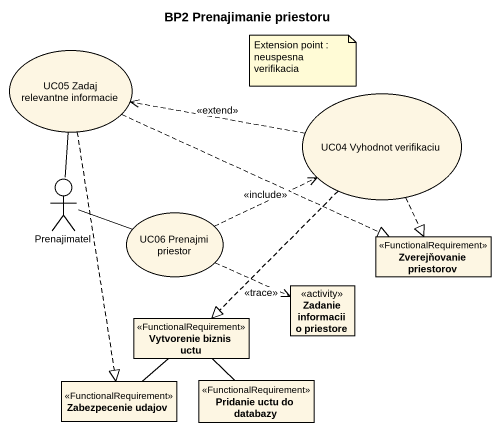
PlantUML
@startuml
title BP2 Prenajimanie priestoru
allowmixing
hide circle
hide empty members
usecase "UC05 Zadaj relevantne informacie" as UC05_Zadaj_relevantne
usecase "UC04 Vyhodnot verifikaciu" as UC04_Vyhodnot_verifikaciu
actor Prenajimatel
usecase "UC06 Prenajmi priestor" as UC06_Prenajmi_priestor
class "Zverejňovanie priestorov" as Zverejňovanie_priestorov <<FunctionalRequirement>>
class "Zadanie informacii o priestore" as Zadanie_informacii_o <<activity>>
class "Vytvorenie biznis uctu" as Vytvorenie_biznis_uctu <<FunctionalRequirement>>
class "Zabezpecenie udajov" as Zabezpecenie_udajov <<FunctionalRequirement>>
class "Pridanie uctu do databazy" as Pridanie_uctu_do_databazy <<FunctionalRequirement>>
UC05_Zadaj_relevantne .right.|> Zverejňovanie_priestorov
UC05_Zadaj_relevantne ..|> Zabezpecenie_udajov
UC04_Vyhodnot_verifikaciu .left.> UC05_Zadaj_relevantne : <<extend>>
UC04_Vyhodnot_verifikaciu ..|> Zverejňovanie_priestorov
UC04_Vyhodnot_verifikaciu ..|> Vytvorenie_biznis_uctu
Prenajimatel -up- UC05_Zadaj_relevantne
Prenajimatel -right- UC06_Prenajmi_priestor
UC06_Prenajmi_priestor .right.> UC04_Vyhodnot_verifikaciu : <<include>>
UC06_Prenajmi_priestor .right.> Zadanie_informacii_o : <<trace>>
Vytvorenie_biznis_uctu -- Zabezpecenie_udajov
Vytvorenie_biznis_uctu -- Pridanie_uctu_do_databazy
note as N1
  Extension point : neuspesna verifikacia
end note
@enduml
